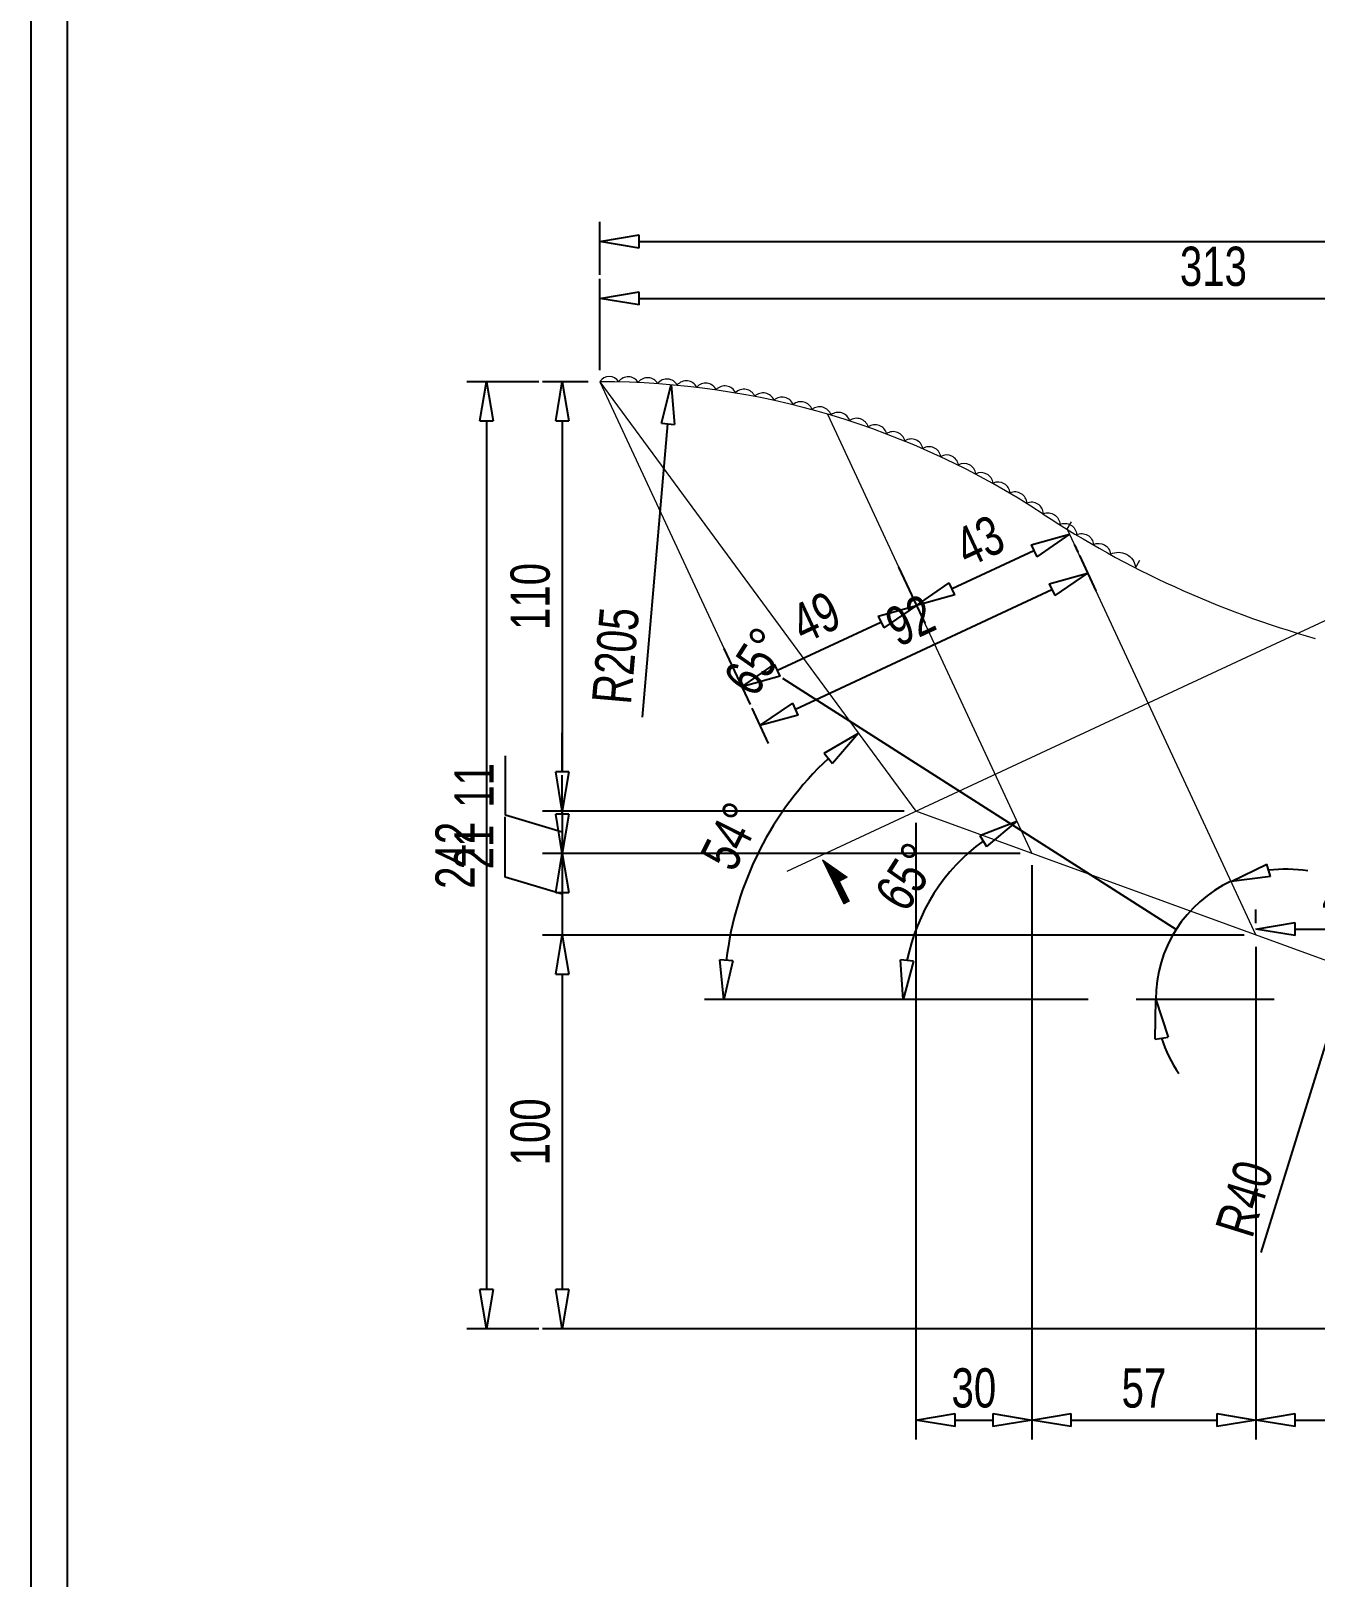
# Model space of a CAD drawing. Header units: millimetres. Extents: x 135002 to 160744, y 22203 to 27033.
# Drawn here: x 135084.3 to 135411.9, y 24217.4 to 24611.8 of the extents above; entities that cross this region are included whole.
import ezdxf

# ---------------------------------------------------------------- set-up
doc = ezdxf.new("R2010")
doc.units = ezdxf.units.MM
doc.header["$LTSCALE"] = 25
doc.layers.get('0').update_dxf_attribs({"linetype": 'CONTINUOUS'})
doc.layers.get('Defpoints').update_dxf_attribs({"linetype": 'CONTINUOUS'})
doc.layers.add('04 DIMENSION', color=7, linetype='CONTINUOUS', lineweight=18)
doc.styles.add('DIM-1', font='swisscl.ttf')
doc.dimstyles.new('DIM-1', dxfattribs={"dimscale": 5, "dimtxt": 2, "dimasz": 2, "dimexe": 1, "dimexo": 0.6, "dimgap": 0.6, "dimtad": 1, "dimdec": 0, "dimzin": 0, "dimdsep": 46, "dimtxsty": 'DIM-1', "dimblk": 'CLOSEDBLANK', "dimcen": 0, "dimclrd": 8, "dimclre": 8, "dimclrt": 6, "dimadec": 0, "dimazin": 0, "dimtfac": 1, "dimtdec": 0, "dimtmove": 1, "dimatfit": 0, "dimfxl": 1, "dimtolj": 1, "dimtzin": 0, "dimarcsym": 1})

# ---------------------------------------------------------------- blocks, each defined once
blk = doc.blocks.new('_ClosedBlank')
at = {"color": 0, "linetype": 'ByBlock', "lineweight": -2}
for p, q in [((-1, 0.167), (0, 0)), ((-1, 0.167), (-1, -0.167)), ((0, 0), (-1, -0.167))]:
    blk.add_line(p, q, dxfattribs=at)
blk = doc.blocks.new('*D300')
at = {"layer": '04 DIMENSION', "color": 8, "linetype": 'Continuous', "lineweight": -2, "transparency": 16777216}
for p, q in [((135229.45, 24525.27), (135229.45, 24548.54)), ((135542.54, 24452.9), (135542.54, 24548.54))]:
    blk.add_line(p, q, dxfattribs=at)
at = {"layer": '04 DIMENSION', "color": 8, "lineweight": -2, "transparency": 16777216}
blk.add_line((135239.45, 24543.54), (135532.54, 24543.54), dxfattribs=at)
at = {"layer": 'Defpoints', "color": 0, "transparency": 16777216}
for p in [(135542.54, 24543.54), (135229.45, 24522.27), (135542.54, 24449.9)]:
    blk.add_point(p, dxfattribs=at)
at = {"layer": '04 DIMENSION', "color": 8, "lineweight": -2, "transparency": 16777216, "xscale": 10, "yscale": 10, "zscale": 10, "rotation": 180}
blk.add_blockref('_ClosedBlank', (135229.45, 24543.54), dxfattribs=at)
at = {"layer": '04 DIMENSION', "color": 8, "lineweight": -2, "transparency": 16777216, "xscale": 10, "yscale": 10, "zscale": 10}
blk.add_blockref('_ClosedBlank', (135542.54, 24543.54), dxfattribs=at)
at = {"layer": '04 DIMENSION', "color": 6, "transparency": 16777216, "insert": (135386, 24551.66), "char_height": 10, "attachment_point": 5, "style": 'DIM-1'}
blk.add_mtext('\\A1;313', dxfattribs=at)
blk = doc.blocks.new('*D308')
at = {"layer": '04 DIMENSION', "color": 8, "lineweight": -2, "transparency": 16777216}
blk.add_line((135340.2, 24479.16), (135319.31, 24469.44), dxfattribs=at)
at = {"layer": '04 DIMENSION', "color": 8, "linetype": 'Continuous', "lineweight": -2, "transparency": 16777216}
for p, q in [((135350.53, 24480.67), (135351.38, 24478.85)), ((135311.51, 24462.5), (135312.35, 24460.68))]:
    blk.add_line(p, q, dxfattribs=at)
at = {"layer": 'Defpoints', "color": 0, "transparency": 16777216}
for p in [(135349.27, 24483.39), (135310.24, 24465.22), (135310.24, 24465.22)]:
    blk.add_point(p, dxfattribs=at)
at = {"layer": '04 DIMENSION', "color": 8, "lineweight": -2, "transparency": 16777216, "xscale": 10, "yscale": 10, "zscale": 10}
for p, rotation in [((135349.27, 24483.39), 24.96700444801821), ((135310.24, 24465.22), 204.9670044480182)]:
    blk.add_blockref('_ClosedBlank', p, dxfattribs=dict(at, rotation=rotation))
at = {"layer": '04 DIMENSION', "color": 6, "transparency": 16777216, "insert": (135326.33, 24481.66), "char_height": 10, "attachment_point": 5, "rotation": 24.967, "style": 'DIM-1'}
blk.add_mtext('\\A1;43', dxfattribs=at)
blk = doc.blocks.new('*D309')
at = {"layer": '04 DIMENSION', "color": 8, "linetype": 'Continuous', "lineweight": -2, "transparency": 16777216}
for p, q in [((135305.68, 24475.02), (135312.35, 24460.68)), ((135261.11, 24454.27), (135267.79, 24439.93))]:
    blk.add_line(p, q, dxfattribs=at)
at = {"layer": '04 DIMENSION', "color": 8, "lineweight": -2, "transparency": 16777216}
blk.add_line((135274.74, 24448.69), (135301.18, 24461), dxfattribs=at)
at = {"layer": 'Defpoints', "color": 0, "transparency": 16777216}
for p in [(135304.41, 24477.74), (135310.24, 24465.22), (135259.85, 24456.99)]:
    blk.add_point(p, dxfattribs=at)
at = {"layer": '04 DIMENSION', "color": 8, "lineweight": -2, "transparency": 16777216, "xscale": 10, "yscale": 10, "zscale": 10}
for p, rotation in [((135310.24, 24465.22), 24.96700444799705), ((135265.68, 24444.47), 204.967004447997)]:
    blk.add_blockref('_ClosedBlank', p, dxfattribs=dict(at, rotation=rotation))
at = {"layer": '04 DIMENSION', "color": 6, "transparency": 16777216, "insert": (135284.53, 24462.2), "char_height": 10, "attachment_point": 5, "rotation": 24.967, "style": 'DIM-1'}
blk.add_mtext('\\A1;49', dxfattribs=at)
blk = doc.blocks.new('*D312')
at = {"layer": '04 DIMENSION', "color": 8, "linetype": 'Continuous', "lineweight": -2, "transparency": 16777216}
for p, q in [((135310.07, 24409.75), (135310.07, 24252.45)), ((135339.69, 24398.97), (135339.69, 24252.45))]:
    blk.add_line(p, q, dxfattribs=at)
at = {"layer": '04 DIMENSION', "color": 8, "lineweight": -2, "transparency": 16777216}
blk.add_line((135320.07, 24257.45), (135329.69, 24257.45), dxfattribs=at)
at = {"layer": 'Defpoints', "color": 0, "transparency": 16777216}
for p in [(135310.07, 24412.75), (135339.69, 24401.97), (135339.69, 24257.45)]:
    blk.add_point(p, dxfattribs=at)
at = {"layer": '04 DIMENSION', "color": 8, "lineweight": -2, "transparency": 16777216, "xscale": 10, "yscale": 10, "zscale": 10, "rotation": 180}
blk.add_blockref('_ClosedBlank', (135310.07, 24257.45), dxfattribs=at)
at = {"layer": '04 DIMENSION', "color": 8, "lineweight": -2, "transparency": 16777216, "xscale": 10, "yscale": 10, "zscale": 10}
blk.add_blockref('_ClosedBlank', (135339.69, 24257.45), dxfattribs=at)
at = {"layer": '04 DIMENSION', "color": 6, "transparency": 16777216, "insert": (135324.88, 24265.58), "char_height": 10, "attachment_point": 5, "style": 'DIM-1'}
blk.add_mtext('\\A1;30', dxfattribs=at)
blk = doc.blocks.new('*D313')
at = {"layer": '04 DIMENSION', "color": 8, "linetype": 'Continuous', "lineweight": -2, "transparency": 16777216}
for p, q in [((135396.86, 24378.16), (135396.86, 24252.45)), ((135339.69, 24369.19), (135339.69, 24252.45))]:
    blk.add_line(p, q, dxfattribs=at)
at = {"layer": '04 DIMENSION', "color": 8, "lineweight": -2, "transparency": 16777216}
blk.add_line((135349.69, 24257.45), (135386.86, 24257.45), dxfattribs=at)
at = {"layer": 'Defpoints', "color": 0, "transparency": 16777216}
for p in [(135396.86, 24381.16), (135339.69, 24372.19), (135396.86, 24257.45)]:
    blk.add_point(p, dxfattribs=at)
at = {"layer": '04 DIMENSION', "color": 8, "lineweight": -2, "transparency": 16777216, "xscale": 10, "yscale": 10, "zscale": 10, "rotation": 180}
blk.add_blockref('_ClosedBlank', (135339.69, 24257.45), dxfattribs=at)
at = {"layer": '04 DIMENSION', "color": 8, "lineweight": -2, "transparency": 16777216, "xscale": 10, "yscale": 10, "zscale": 10}
blk.add_blockref('_ClosedBlank', (135396.86, 24257.45), dxfattribs=at)
at = {"layer": '04 DIMENSION', "color": 6, "transparency": 16777216, "insert": (135368.28, 24265.55), "char_height": 10, "attachment_point": 5, "style": 'DIM-1'}
blk.add_mtext('\\A1;57', dxfattribs=at)
blk = doc.blocks.new('*D254')
at = {"layer": '04 DIMENSION', "color": 8, "linetype": 'Continuous', "lineweight": -2, "transparency": 16777216}
for p, q in [((135396.86, 24289.44), (135396.86, 24252.45)), ((135464.54, 24271.23), (135464.54, 24252.45))]:
    blk.add_line(p, q, dxfattribs=at)
at = {"layer": '04 DIMENSION', "color": 8, "lineweight": -2, "transparency": 16777216}
blk.add_line((135406.86, 24257.45), (135454.54, 24257.45), dxfattribs=at)
at = {"layer": 'Defpoints', "color": 0, "transparency": 16777216}
for p in [(135396.86, 24292.44), (135464.54, 24274.23), (135464.54, 24257.45)]:
    blk.add_point(p, dxfattribs=at)
at = {"layer": '04 DIMENSION', "color": 8, "lineweight": -2, "transparency": 16777216, "xscale": 10, "yscale": 10, "zscale": 10, "rotation": 180}
blk.add_blockref('_ClosedBlank', (135396.86, 24257.45), dxfattribs=at)
at = {"layer": '04 DIMENSION', "color": 8, "lineweight": -2, "transparency": 16777216, "xscale": 10, "yscale": 10, "zscale": 10}
blk.add_blockref('_ClosedBlank', (135464.54, 24257.45), dxfattribs=at)
at = {"layer": '04 DIMENSION', "color": 6, "transparency": 16777216, "insert": (135430.7, 24265.57), "char_height": 10, "attachment_point": 5, "style": 'DIM-1'}
blk.add_mtext('\\A1;68', dxfattribs=at)
blk = doc.blocks.new('*D314')
at = {"layer": '04 DIMENSION', "color": 8, "linetype": 'Continuous', "lineweight": -2, "transparency": 16777216}
for p, q in [((135226.45, 24522.27), (135214.85, 24522.27)), ((135307.07, 24412.75), (135214.85, 24412.75))]:
    blk.add_line(p, q, dxfattribs=at)
at = {"layer": '04 DIMENSION', "color": 8, "lineweight": -2, "transparency": 16777216}
blk.add_line((135219.85, 24512.27), (135219.85, 24422.75), dxfattribs=at)
at = {"layer": 'Defpoints', "color": 0, "transparency": 16777216}
for p in [(135229.45, 24522.27), (135219.85, 24412.75), (135310.07, 24412.75)]:
    blk.add_point(p, dxfattribs=at)
at = {"layer": '04 DIMENSION', "color": 8, "lineweight": -2, "transparency": 16777216, "xscale": 10, "yscale": 10, "zscale": 10}
for p, rotation in [((135219.85, 24522.27), 90), ((135219.85, 24412.75), 270)]:
    blk.add_blockref('_ClosedBlank', p, dxfattribs=dict(at, rotation=rotation))
at = {"layer": '04 DIMENSION', "color": 6, "transparency": 16777216, "insert": (135211.73, 24467.51), "char_height": 10, "attachment_point": 5, "rotation": 90, "style": 'DIM-1'}
blk.add_mtext('\\A1;110', dxfattribs=at)
blk = doc.blocks.new('*D255')
at = {"layer": '04 DIMENSION', "color": 8, "lineweight": -2, "transparency": 16777216}
for p, q in [((135219.85, 24422.75), (135219.85, 24432.75)), ((135205.35, 24411.71), (135205.35, 24426.89)), ((135219.85, 24407.36), (135205.35, 24411.71)), ((135219.85, 24412.75), (135219.85, 24401.97)), ((135219.85, 24412.75), (135219.85, 24401.97)), ((135219.85, 24391.97), (135219.85, 24381.97))]:
    blk.add_line(p, q, dxfattribs=at)
at = {"layer": '04 DIMENSION', "color": 8, "linetype": 'Continuous', "lineweight": -2, "transparency": 16777216}
for p, q in [((135250.13, 24412.75), (135214.85, 24412.75)), ((135336.69, 24401.97), (135214.85, 24401.97))]:
    blk.add_line(p, q, dxfattribs=at)
at = {"layer": 'Defpoints', "color": 0, "transparency": 16777216}
for p in [(135253.13, 24412.75), (135219.85, 24401.97), (135339.69, 24401.97)]:
    blk.add_point(p, dxfattribs=at)
at = {"layer": '04 DIMENSION', "color": 8, "lineweight": -2, "transparency": 16777216, "xscale": 10, "yscale": 10, "zscale": 10}
for p, rotation in [((135219.85, 24412.75), 270), ((135219.85, 24401.97), 90)]:
    blk.add_blockref('_ClosedBlank', p, dxfattribs=dict(at, rotation=rotation))
at = {"layer": '04 DIMENSION', "color": 6, "transparency": 16777216, "insert": (135197.35, 24419.3), "char_height": 10, "attachment_point": 5, "rotation": 90, "style": 'DIM-1'}
blk.add_mtext('\\A1;11', dxfattribs=at)
blk = doc.blocks.new('*D256')
at = {"layer": '04 DIMENSION', "color": 8, "lineweight": -2, "transparency": 16777216}
for p, q in [((135219.85, 24411.97), (135219.85, 24421.97)), ((135205.33, 24395.92), (135205.33, 24411.32)), ((135219.85, 24401.97), (135219.85, 24381.16)), ((135219.85, 24401.97), (135219.85, 24381.16)), ((135219.85, 24391.56), (135205.33, 24395.92)), ((135219.85, 24371.16), (135219.85, 24361.16))]:
    blk.add_line(p, q, dxfattribs=at)
at = {"layer": '04 DIMENSION', "color": 8, "linetype": 'Continuous', "lineweight": -2, "transparency": 16777216}
for p, q in [((135245.52, 24401.97), (135214.85, 24401.97)), ((135393.86, 24381.16), (135214.85, 24381.16))]:
    blk.add_line(p, q, dxfattribs=at)
at = {"layer": 'Defpoints', "color": 0, "transparency": 16777216}
for p in [(135248.52, 24401.97), (135219.85, 24381.16), (135396.86, 24381.16)]:
    blk.add_point(p, dxfattribs=at)
at = {"layer": '04 DIMENSION', "color": 8, "lineweight": -2, "transparency": 16777216, "xscale": 10, "yscale": 10, "zscale": 10}
for p, rotation in [((135219.85, 24401.97), 270), ((135219.85, 24381.16), 90)]:
    blk.add_blockref('_ClosedBlank', p, dxfattribs=dict(at, rotation=rotation))
at = {"layer": '04 DIMENSION', "color": 6, "transparency": 16777216, "insert": (135197.31, 24403.62), "char_height": 10, "attachment_point": 5, "rotation": 90, "style": 'DIM-1'}
blk.add_mtext('\\A1;21', dxfattribs=at)
blk = doc.blocks.new('*D257')
at = {"layer": '04 DIMENSION', "color": 8, "linetype": 'Continuous', "lineweight": -2, "transparency": 16777216}
for p, q in [((135259.73, 24381.16), (135214.85, 24381.16)), ((135421.49, 24280.72), (135214.85, 24280.72))]:
    blk.add_line(p, q, dxfattribs=at)
at = {"layer": '04 DIMENSION', "color": 8, "lineweight": -2, "transparency": 16777216}
blk.add_line((135219.85, 24371.16), (135219.85, 24290.72), dxfattribs=at)
at = {"layer": 'Defpoints', "color": 0, "transparency": 16777216}
for p in [(135262.73, 24381.16), (135219.85, 24280.72), (135424.49, 24280.72)]:
    blk.add_point(p, dxfattribs=at)
at = {"layer": '04 DIMENSION', "color": 8, "lineweight": -2, "transparency": 16777216, "xscale": 10, "yscale": 10, "zscale": 10}
for p, rotation in [((135219.85, 24381.16), 90), ((135219.85, 24280.72), 270)]:
    blk.add_blockref('_ClosedBlank', p, dxfattribs=dict(at, rotation=rotation))
at = {"layer": '04 DIMENSION', "color": 6, "transparency": 16777216, "insert": (135211.73, 24330.94), "char_height": 10, "attachment_point": 5, "rotation": 90, "style": 'DIM-1'}
blk.add_mtext('\\A1;100', dxfattribs=at)
blk = doc.blocks.new('*D258')
at = {"layer": '04 DIMENSION', "color": 8, "lineweight": -2, "transparency": 16777216}
blk.add_line((135240.3, 24436.75), (135246.81, 24511.53), dxfattribs=at)
at = {"layer": 'Defpoints', "color": 0, "transparency": 16777216}
for p in [(135247.67, 24521.5), (135229.91, 24317.27)]:
    blk.add_point(p, dxfattribs=at)
at = {"layer": '04 DIMENSION', "color": 8, "lineweight": -2, "transparency": 16777216, "xscale": 10, "yscale": 10, "zscale": 10, "rotation": 85.02805035052532}
blk.add_blockref('_ClosedBlank', (135247.67, 24521.5), dxfattribs=at)
at = {"layer": '04 DIMENSION', "color": 6, "transparency": 16777216, "insert": (135233.51, 24452.42), "char_height": 10, "attachment_point": 5, "rotation": 85.0281, "style": 'DIM-1'}
blk.add_mtext('\\A1;R205', dxfattribs=at)
blk = doc.blocks.new('*D316')
at = {"layer": '04 DIMENSION', "color": 8, "lineweight": -2, "transparency": 16777216}
blk.add_line((135376.49, 24382.59), (135276.11, 24446.58), dxfattribs=at)
at = {"layer": '04 DIMENSION', "color": 8, "linetype": 'Continuous', "lineweight": -2, "transparency": 16777216}
blk.add_line((135401.52, 24364.72), (135366.28, 24364.72), dxfattribs=at)
at = {"layer": '04 DIMENSION', "color": 8, "lineweight": -2, "transparency": 16777216}
for start, end in [(80.3625, 97.6648), (114.967, 180), (197.3022, 214.6045)]:
    blk.add_arc((135404.52, 24364.72), 33.24, start, end, dxfattribs=at)
at = {"layer": 'Defpoints', "color": 0, "transparency": 16777216}
for p in [(135348.68, 24484.64), (135380.35, 24387.54), (135396.86, 24381.16), (135434.7, 24364.72), (135466.54, 24364.72)]:
    blk.add_point(p, dxfattribs=at)
at = {"layer": '04 DIMENSION', "color": 8, "lineweight": -2, "transparency": 16777216, "xscale": 10, "yscale": 10, "zscale": 10}
for p, rotation in [((135390.49, 24394.85), 196.3158808413199), ((135371.28, 24364.72), 98.65112360670508)]:
    blk.add_blockref('_ClosedBlank', p, dxfattribs=dict(at, rotation=rotation))
at = {"layer": '04 DIMENSION', "color": 6, "transparency": 16777216, "insert": (135269.26, 24450.94), "char_height": 10, "attachment_point": 5, "rotation": 57.4835, "style": 'DIM-1'}
blk.add_mtext('\\A1;65°', dxfattribs=at)
blk = doc.blocks.new('*D317')
at = {"layer": '04 DIMENSION', "color": 8, "linetype": 'Continuous', "lineweight": -2, "transparency": 16777216}
blk.add_line((135354.03, 24364.72), (135301.82, 24364.72), dxfattribs=at)
at = {"layer": '04 DIMENSION', "color": 8, "lineweight": -2, "transparency": 16777216}
blk.add_arc((135357.03, 24364.72), 50.21, 126.3963, 168.5708, dxfattribs=at)
at = {"layer": 'Defpoints', "color": 0, "transparency": 16777216}
for p in [(135287.53, 24514), (135339.69, 24401.97), (135320.52, 24399.19), (135434.7, 24364.72), (135466.54, 24364.72)]:
    blk.add_point(p, dxfattribs=at)
at = {"layer": '04 DIMENSION', "color": 8, "lineweight": -2, "transparency": 16777216, "xscale": 10, "yscale": 10, "zscale": 10}
for p, rotation in [((135335.84, 24410.24), 30.68162942061534), ((135306.82, 24364.72), 264.2853750273939)]:
    blk.add_blockref('_ClosedBlank', p, dxfattribs=dict(at, rotation=rotation))
at = {"layer": '04 DIMENSION', "color": 6, "transparency": 16777216, "insert": (135307.84, 24396.08), "char_height": 10, "attachment_point": 5, "rotation": 57.4835, "style": 'DIM-1'}
blk.add_mtext('\\A1;65°', dxfattribs=at)
blk = doc.blocks.new('*D318')
at = {"layer": '04 DIMENSION', "color": 8, "linetype": 'Continuous', "lineweight": -2, "transparency": 16777216}
blk.add_line((135342.43, 24364.72), (135256.11, 24364.72), dxfattribs=at)
at = {"layer": '04 DIMENSION', "color": 8, "lineweight": -2, "transparency": 16777216}
blk.add_arc((135345.43, 24364.72), 84.31, 133.157, 173.2003, dxfattribs=at)
at = {"layer": 'Defpoints', "color": 0, "transparency": 16777216}
for p in [(135229.45, 24522.27), (135277.01, 24413.99), (135310.07, 24412.75), (135434.7, 24364.72), (135466.54, 24364.72)]:
    blk.add_point(p, dxfattribs=at)
at = {"layer": '04 DIMENSION', "color": 8, "lineweight": -2, "transparency": 16777216, "xscale": 10, "yscale": 10, "zscale": 10}
for p, rotation in [((135295.44, 24432.62), 39.75712667403982), ((135261.11, 24364.72), 266.6001591711124)]:
    blk.add_blockref('_ClosedBlank', p, dxfattribs=dict(at, rotation=rotation))
at = {"layer": '04 DIMENSION', "color": 6, "transparency": 16777216, "insert": (135262.96, 24406.42), "char_height": 10, "attachment_point": 5, "rotation": 63.1786, "style": 'DIM-1'}
blk.add_mtext('\\A1;54°', dxfattribs=at)
blk = doc.blocks.new('*D259')
at = {"layer": '04 DIMENSION', "color": 8, "linetype": 'Continuous', "lineweight": -2, "transparency": 16777216}
for p, q in [((135229.45, 24549.54), (135229.45, 24563.05)), ((135651.61, 24549.54), (135651.61, 24563.05))]:
    blk.add_line(p, q, dxfattribs=at)
at = {"layer": '04 DIMENSION', "color": 8, "lineweight": -2, "transparency": 16777216}
blk.add_line((135239.45, 24558.05), (135641.61, 24558.05), dxfattribs=at)
at = {"layer": 'Defpoints', "color": 0, "transparency": 16777216}
for p in [(135651.61, 24558.05), (135229.45, 24546.54), (135651.61, 24546.54)]:
    blk.add_point(p, dxfattribs=at)
at = {"layer": '04 DIMENSION', "color": 8, "lineweight": -2, "transparency": 16777216, "xscale": 10, "yscale": 10, "zscale": 10, "rotation": 180}
blk.add_blockref('_ClosedBlank', (135229.45, 24558.05), dxfattribs=at)
at = {"layer": '04 DIMENSION', "color": 8, "lineweight": -2, "transparency": 16777216, "xscale": 10, "yscale": 10, "zscale": 10}
blk.add_blockref('_ClosedBlank', (135651.61, 24558.05), dxfattribs=at)
at = {"layer": '04 DIMENSION', "color": 6, "transparency": 16777216, "insert": (135440.53, 24566.07), "char_height": 10, "attachment_point": 5, "style": 'DIM-1'}
blk.add_mtext('\\A1;422', dxfattribs=at)
blk = doc.blocks.new('*D260')
at = {"layer": '04 DIMENSION', "color": 8, "linetype": 'Continuous', "lineweight": -2, "transparency": 16777216}
for p, q in [((135213.85, 24522.27), (135195.53, 24522.27)), ((135213.85, 24280.72), (135195.53, 24280.72))]:
    blk.add_line(p, q, dxfattribs=at)
at = {"layer": '04 DIMENSION', "color": 8, "lineweight": -2, "transparency": 16777216}
blk.add_line((135200.53, 24512.27), (135200.53, 24290.72), dxfattribs=at)
at = {"layer": 'Defpoints', "color": 0, "transparency": 16777216}
for p in [(135216.85, 24522.27), (135200.53, 24280.72), (135216.85, 24280.72)]:
    blk.add_point(p, dxfattribs=at)
at = {"layer": '04 DIMENSION', "color": 8, "lineweight": -2, "transparency": 16777216, "xscale": 10, "yscale": 10, "zscale": 10}
for p, rotation in [((135200.53, 24522.27), 90), ((135200.53, 24280.72), 270)]:
    blk.add_blockref('_ClosedBlank', p, dxfattribs=dict(at, rotation=rotation))
at = {"layer": '04 DIMENSION', "color": 6, "transparency": 16777216, "insert": (135192.51, 24401.49), "char_height": 10, "attachment_point": 5, "rotation": 90, "style": 'DIM-1'}
blk.add_mtext('\\A1;242', dxfattribs=at)
blk = doc.blocks.new('*D261')
at = {"layer": '04 DIMENSION', "color": 8, "lineweight": -2, "transparency": 16777216}
blk.add_line((135398.17, 24300.16), (135417.7, 24362.9), dxfattribs=at)
at = {"layer": '04 DIMENSION', "color": 8, "linetype": 'Continuous', "lineweight": -2, "transparency": 16777216}
blk.add_arc((135408.79, 24334.25), 40, 70, 79.8651, dxfattribs=at)
at = {"layer": 'Defpoints', "color": 0, "transparency": 16777216}
for p in [(135420.68, 24372.44), (135408.79, 24334.25)]:
    blk.add_point(p, dxfattribs=at)
at = {"layer": '04 DIMENSION', "color": 8, "lineweight": -2, "transparency": 16777216, "xscale": 10, "yscale": 10, "zscale": 10, "rotation": 72.70313987131324}
blk.add_blockref('_ClosedBlank', (135420.68, 24372.44), dxfattribs=at)
at = {"layer": '04 DIMENSION', "color": 6, "transparency": 16777216, "insert": (135393.95, 24313.94), "char_height": 10, "attachment_point": 5, "rotation": 72.7031, "style": 'DIM-1'}
blk.add_mtext('\\A1;R40', dxfattribs=at)
blk = doc.blocks.new('*D262')
at = {"layer": '04 DIMENSION', "color": 8, "linetype": 'Continuous', "lineweight": -2, "transparency": 16777216}
for p, q in [((135396.86, 24384.16), (135396.86, 24387.69)), ((135442.03, 24381.52), (135442.03, 24387.69))]:
    blk.add_line(p, q, dxfattribs=at)
at = {"layer": '04 DIMENSION', "color": 8, "lineweight": -2, "transparency": 16777216}
blk.add_line((135406.86, 24382.69), (135432.03, 24382.69), dxfattribs=at)
at = {"layer": 'Defpoints', "color": 0, "transparency": 16777216}
for p in [(135396.86, 24381.16), (135442.03, 24382.69), (135442.03, 24378.52)]:
    blk.add_point(p, dxfattribs=at)
at = {"layer": '04 DIMENSION', "color": 8, "lineweight": -2, "transparency": 16777216, "xscale": 10, "yscale": 10, "zscale": 10, "rotation": 180}
blk.add_blockref('_ClosedBlank', (135396.86, 24382.69), dxfattribs=at)
at = {"layer": '04 DIMENSION', "color": 8, "lineweight": -2, "transparency": 16777216, "xscale": 10, "yscale": 10, "zscale": 10}
blk.add_blockref('_ClosedBlank', (135442.03, 24382.69), dxfattribs=at)
at = {"layer": '04 DIMENSION', "color": 6, "transparency": 16777216, "insert": (135419.45, 24390.8), "char_height": 10, "attachment_point": 5, "style": 'DIM-1'}
blk.add_mtext('\\A1;45', dxfattribs=at)
blk = doc.blocks.new('*D263')
at = {"layer": '04 DIMENSION', "color": 8, "linetype": 'Continuous', "lineweight": -2, "transparency": 16777216}
for p, q in [((135351.8, 24477.95), (135355.99, 24468.95)), ((135268.21, 24439.03), (135272.4, 24430.03))]:
    blk.add_line(p, q, dxfattribs=at)
at = {"layer": '04 DIMENSION', "color": 8, "lineweight": -2, "transparency": 16777216}
blk.add_line((135279.35, 24438.78), (135344.81, 24469.26), dxfattribs=at)
at = {"layer": 'Defpoints', "color": 0, "transparency": 16777216}
for p in [(135350.53, 24480.67), (135353.88, 24473.48), (135266.94, 24441.75)]:
    blk.add_point(p, dxfattribs=at)
at = {"layer": '04 DIMENSION', "color": 8, "lineweight": -2, "transparency": 16777216, "xscale": 10, "yscale": 10, "zscale": 10}
for p, rotation in [((135353.88, 24473.48), 24.96700444942697), ((135270.29, 24434.56), 204.967004449427)]:
    blk.add_blockref('_ClosedBlank', p, dxfattribs=dict(at, rotation=rotation))
at = {"layer": '04 DIMENSION', "color": 6, "transparency": 16777216, "insert": (135308.66, 24461.38), "char_height": 10, "attachment_point": 5, "rotation": 24.967, "style": 'DIM-1'}
blk.add_mtext('\\A1;92', dxfattribs=at)

msp = doc.modelspace()

# ---------------------------------------------------------------- hatches: boundary and pattern name
at = {"layer": '04 DIMENSION'}
h = msp.add_hatch(dxfattribs=at)
h.set_pattern_fill('ANSI31', color=256, angle=-63.8621)
h.set_pattern_definition([(341.137896584, (42833.76502, 173850.28882), (0.04041144843, 0.11828742467), [])])
h.paths.add_polyline_path([(135286.234, 24400.296), (135291.709, 24389.14), (135293.028, 24389.787), (135290.516, 24394.905), (135292.595, 24395.925)])

# ---------------------------------------------------------------- linework, layer by layer
for points in [[(135084.29, 23997.333), (136419.077, 23997.333), (136419.077, 24946.519), (135084.29, 24946.519)], [(135093.502, 24006.545), (136409.866, 24006.545), (136409.866, 24937.307), (135093.502, 24937.307)]]:
    msp.add_lwpolyline(points, close=True)
for p, q in [((135229.453, 24522.267), (135310.071, 24412.749)), ((135229.453, 24522.267), (135261.166, 24454.156)), ((135287.526, 24514.004), (135339.69, 24401.968)), ((135348.682, 24484.639), (135349.783, 24486.531)), ((135348.682, 24484.639), (135396.862, 24381.16)), ((135366.111, 24474.826), (135367.247, 24476.777)), ((135277.273, 24397.478), (135443, 24474.642)), ((135422.466, 24371.841), (135310.071, 24412.749)), ((135286.234, 24400.296), (135292.595, 24395.925)), ((135286.234, 24400.296), (135291.709, 24389.14)), ((135292.595, 24395.925), (135290.516, 24394.905)), ((135290.516, 24394.905), (135293.028, 24389.787)), ((135293.028, 24389.787), (135291.709, 24389.14))]:
    msp.add_line(p, q, dxfattribs=at)
for points in [[(135342.619, 24488.621, 0.5205671), (135338.408, 24491.317, 0.5205671), (135334.133, 24493.911, 0.5205671), (135329.797, 24496.399, 0.5205671), (135325.401, 24498.78, 0.5205671), (135320.948, 24501.054, 0.5205671), (135316.441, 24503.219, 0.5205671), (135311.882, 24505.273, 0.5205671), (135307.275, 24507.215, 0.5205671), (135302.622, 24509.045, 0.5205671), (135297.925, 24510.76, 0.5205671), (135293.189, 24512.361, 0.5205671), (135288.414, 24513.846, 0.5205671), (135283.605, 24515.213, 0.5205671), (135278.764, 24516.464, 0.5205671), (135273.894, 24517.595, 0.5205671), (135268.998, 24518.608, 0.5205671), (135264.078, 24519.501, 0.5205671), (135259.139, 24520.274, 0.5205671), (135254.181, 24520.926, 0.5205671), (135249.21, 24521.457, 0.5205671), (135244.227, 24521.867, 0.5205671), (135239.235, 24522.156, 0.5205671), (135234.238, 24522.322, 0.5205671), (135229.453, 24522.367, 0.5205671)], [(135342.619, 24488.621, -0.5205671), (135346.823, 24485.915, -0.5205671), (135351.081, 24483.294, -0.5205671), (135355.39, 24480.758, -0.5205671), (135359.75, 24478.31, -0.5205671), (135366.161, 24474.912, -0.5205671)]]:
    msp.add_lwpolyline(points, format="xyb", dxfattribs=at)
for centre, radius, start, end in [((135229.906, 24317.268), 205, 56.66378, 90.12656), ((135479.952, 24697.402), 250, 236.66378, 254.21417)]:
    msp.add_arc(centre, radius, start, end, dxfattribs=at)

# ---------------------------------------------------------------- dimensions: what is measured, and where the dimension line sits
for base, p1, p2, picture, middle in [((135651.606, 24558.046), (135229.453, 24546.535), (135651.606, 24546.535), '*D259', (135440.529, 24566.065)), ((135542.54, 24543.535), (135229.453, 24522.267), (135542.54, 24449.896), '*D300', (135385.997, 24551.657)), ((135339.69, 24257.451), (135310.071, 24412.749), (135339.69, 24401.968), '*D312', (135324.881, 24265.579)), ((135442.033, 24382.694), (135396.862, 24381.16), (135442.033, 24378.519), '*D262', (135419.448, 24390.796)), ((135396.862, 24257.451), (135339.69, 24372.193), (135396.862, 24381.16), '*D313', (135368.276, 24265.552)), ((135464.54, 24257.451), (135396.862, 24292.437), (135464.54, 24274.228), '*D254', (135430.701, 24265.572))]:
    dim = msp.add_linear_dim(base=base, p1=p1, p2=p2, dimstyle='DIM-1', dxfattribs=at)
    dim.commit()
    dim.dimension.update_dxf_attribs({"geometry": picture, "text_midpoint": middle})
for base, p1, p2, picture, middle in [((135200.53, 24280.719), (135216.854, 24522.267), (135216.854, 24280.719), '*D260', (135192.51, 24401.493)), ((135219.854, 24412.749), (135229.453, 24522.267), (135310.071, 24412.749), '*D314', (135211.732, 24467.508)), ((135219.854, 24401.968), (135253.129, 24412.749), (135339.69, 24401.968), '*D255', (135197.354, 24414.709)), ((135219.854, 24381.16), (135248.518, 24401.968), (135396.862, 24381.16), '*D256', (135197.314, 24398.92)), ((135219.854, 24280.719), (135262.733, 24381.16), (135424.489, 24280.719), '*D257', (135211.732, 24330.939))]:
    dim = msp.add_linear_dim(base=base, p1=p1, p2=p2, angle=90, dimstyle='DIM-1', dxfattribs=at)
    dim.commit()
    dim.dimension.update_dxf_attribs({"geometry": picture, "text_midpoint": middle})
for base, line1, line2, picture, middle in [((135277.011, 24413.992), ((135466.54, 24364.719), (135434.705, 24364.719)), ((135229.453, 24522.267), (135310.071, 24412.749)), '*D318', (135262.955, 24406.417)), ((135320.523, 24399.192), ((135287.526, 24514.004), (135339.69, 24401.968)), ((135466.54, 24364.719), (135434.705, 24364.719)), '*D317', (135307.844, 24396.077)), ((135380.348, 24387.539), ((135348.682, 24484.639), (135396.862, 24381.16)), ((135466.54, 24364.719), (135434.705, 24364.719)), '*D316', (135269.26, 24450.942))]:
    dim = msp.add_angular_dim_2l(base=base, line1=line1, line2=line2, dimstyle='DIM-1', dxfattribs=at)
    dim.commit()
    dim.dimension.update_dxf_attribs({"geometry": picture, "text_midpoint": middle})
for center, mpoint, picture, middle in [((135229.906, 24317.268), (135247.673, 24521.497), '*D258', (135241.602, 24451.717)), ((135408.785, 24334.253), (135420.678, 24372.444), '*D261', (135401.707, 24311.525))]:
    dim = msp.add_radius_dim(center=center, mpoint=mpoint, dimstyle='DIM-1', dxfattribs=at)
    dim.commit()
    dim.dimension.update_dxf_attribs({"geometry": picture, "text_midpoint": middle, "dimtype": 164})
for p1, p2, distance, picture, middle in [((135349.265, 24483.386), (135310.242, 24465.216), 0, '*D308', (135326.326, 24481.663)), ((135266.944, 24441.747), (135350.532, 24480.666), -7.926, '*D263', (135308.658, 24461.377)), ((135259.847, 24456.99), (135304.411, 24477.739), -13.814, '*D309', (135284.535, 24462.198))]:
    dim = msp.add_aligned_dim(p1=p1, p2=p2, distance=distance, dimstyle='DIM-1', dxfattribs=at)
    dim.commit()
    dim.dimension.update_dxf_attribs({"geometry": picture, "text_midpoint": middle})

doc.saveas('drawing.dxf')
